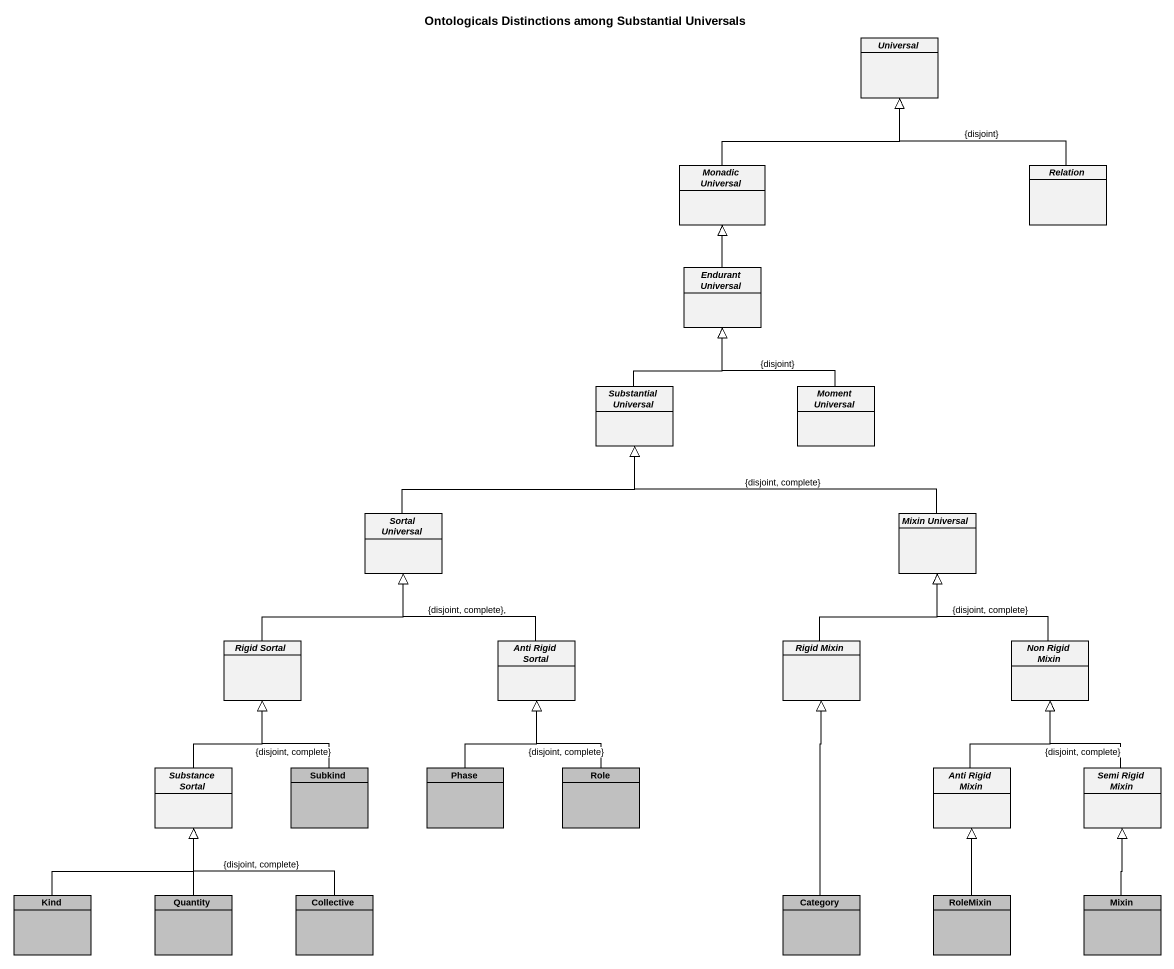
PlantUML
@startuml
title Ontologicals Distinctions among Substantial Universals
hide circle
hide empty members
abstract class Universal
abstract class "Monadic Universal" as Monadic_Universal
abstract class Relation
abstract class "Endurant Universal" as Endurant_Universal
abstract class "Substantial Universal" as Substantial_Universal
abstract class "Moment Universal" as Moment_Universal
abstract class "Sortal Universal" as Sortal_Universal
abstract class "Mixin Universal" as Mixin_Universal
abstract class "Rigid Sortal" as Rigid_Sortal
abstract class "Anti Rigid Sortal" as Anti_Rigid_Sortal
abstract class "Rigid Mixin" as Rigid_Mixin
abstract class "Non Rigid Mixin" as Non_Rigid_Mixin
abstract class "Substance Sortal" as Substance_Sortal
class Subkind #C0C0C0
class Phase #C0C0C0
class Role #C0C0C0
abstract class "Anti Rigid Mixin" as Anti_Rigid_Mixin
abstract class "Semi Rigid Mixin" as Semi_Rigid_Mixin
class Kind #C0C0C0
class Quantity #C0C0C0
class Collective #C0C0C0
class Category #C0C0C0
class RoleMixin #C0C0C0
class Mixin #C0C0C0
Monadic_Universal -up-|> Universal
Relation -up-|> Universal : {disjoint}
Endurant_Universal -up-|> Monadic_Universal
Substantial_Universal -up-|> Endurant_Universal
Moment_Universal -up-|> Endurant_Universal : {disjoint}
Sortal_Universal -right-|> Substantial_Universal
Mixin_Universal -left-|> Substantial_Universal : {disjoint, complete}
Rigid_Sortal -up-|> Sortal_Universal
Anti_Rigid_Sortal -up-|> Sortal_Universal : {disjoint, complete},
Rigid_Mixin -up-|> Mixin_Universal
Non_Rigid_Mixin -up-|> Mixin_Universal : {disjoint, complete}
Substance_Sortal -up-|> Rigid_Sortal
Subkind -up-|> Rigid_Sortal : {disjoint, complete}
Phase -up-|> Anti_Rigid_Sortal
Role -up-|> Anti_Rigid_Sortal : {disjoint, complete}
Anti_Rigid_Mixin -up-|> Non_Rigid_Mixin
Semi_Rigid_Mixin -up-|> Non_Rigid_Mixin : {disjoint, complete}
Kind -up-|> Substance_Sortal
Quantity -up-|> Substance_Sortal
Collective -up-|> Substance_Sortal : {disjoint, complete}
Category -up-|> Rigid_Mixin
RoleMixin -up-|> Anti_Rigid_Mixin
Mixin -up-|> Semi_Rigid_Mixin
@enduml
